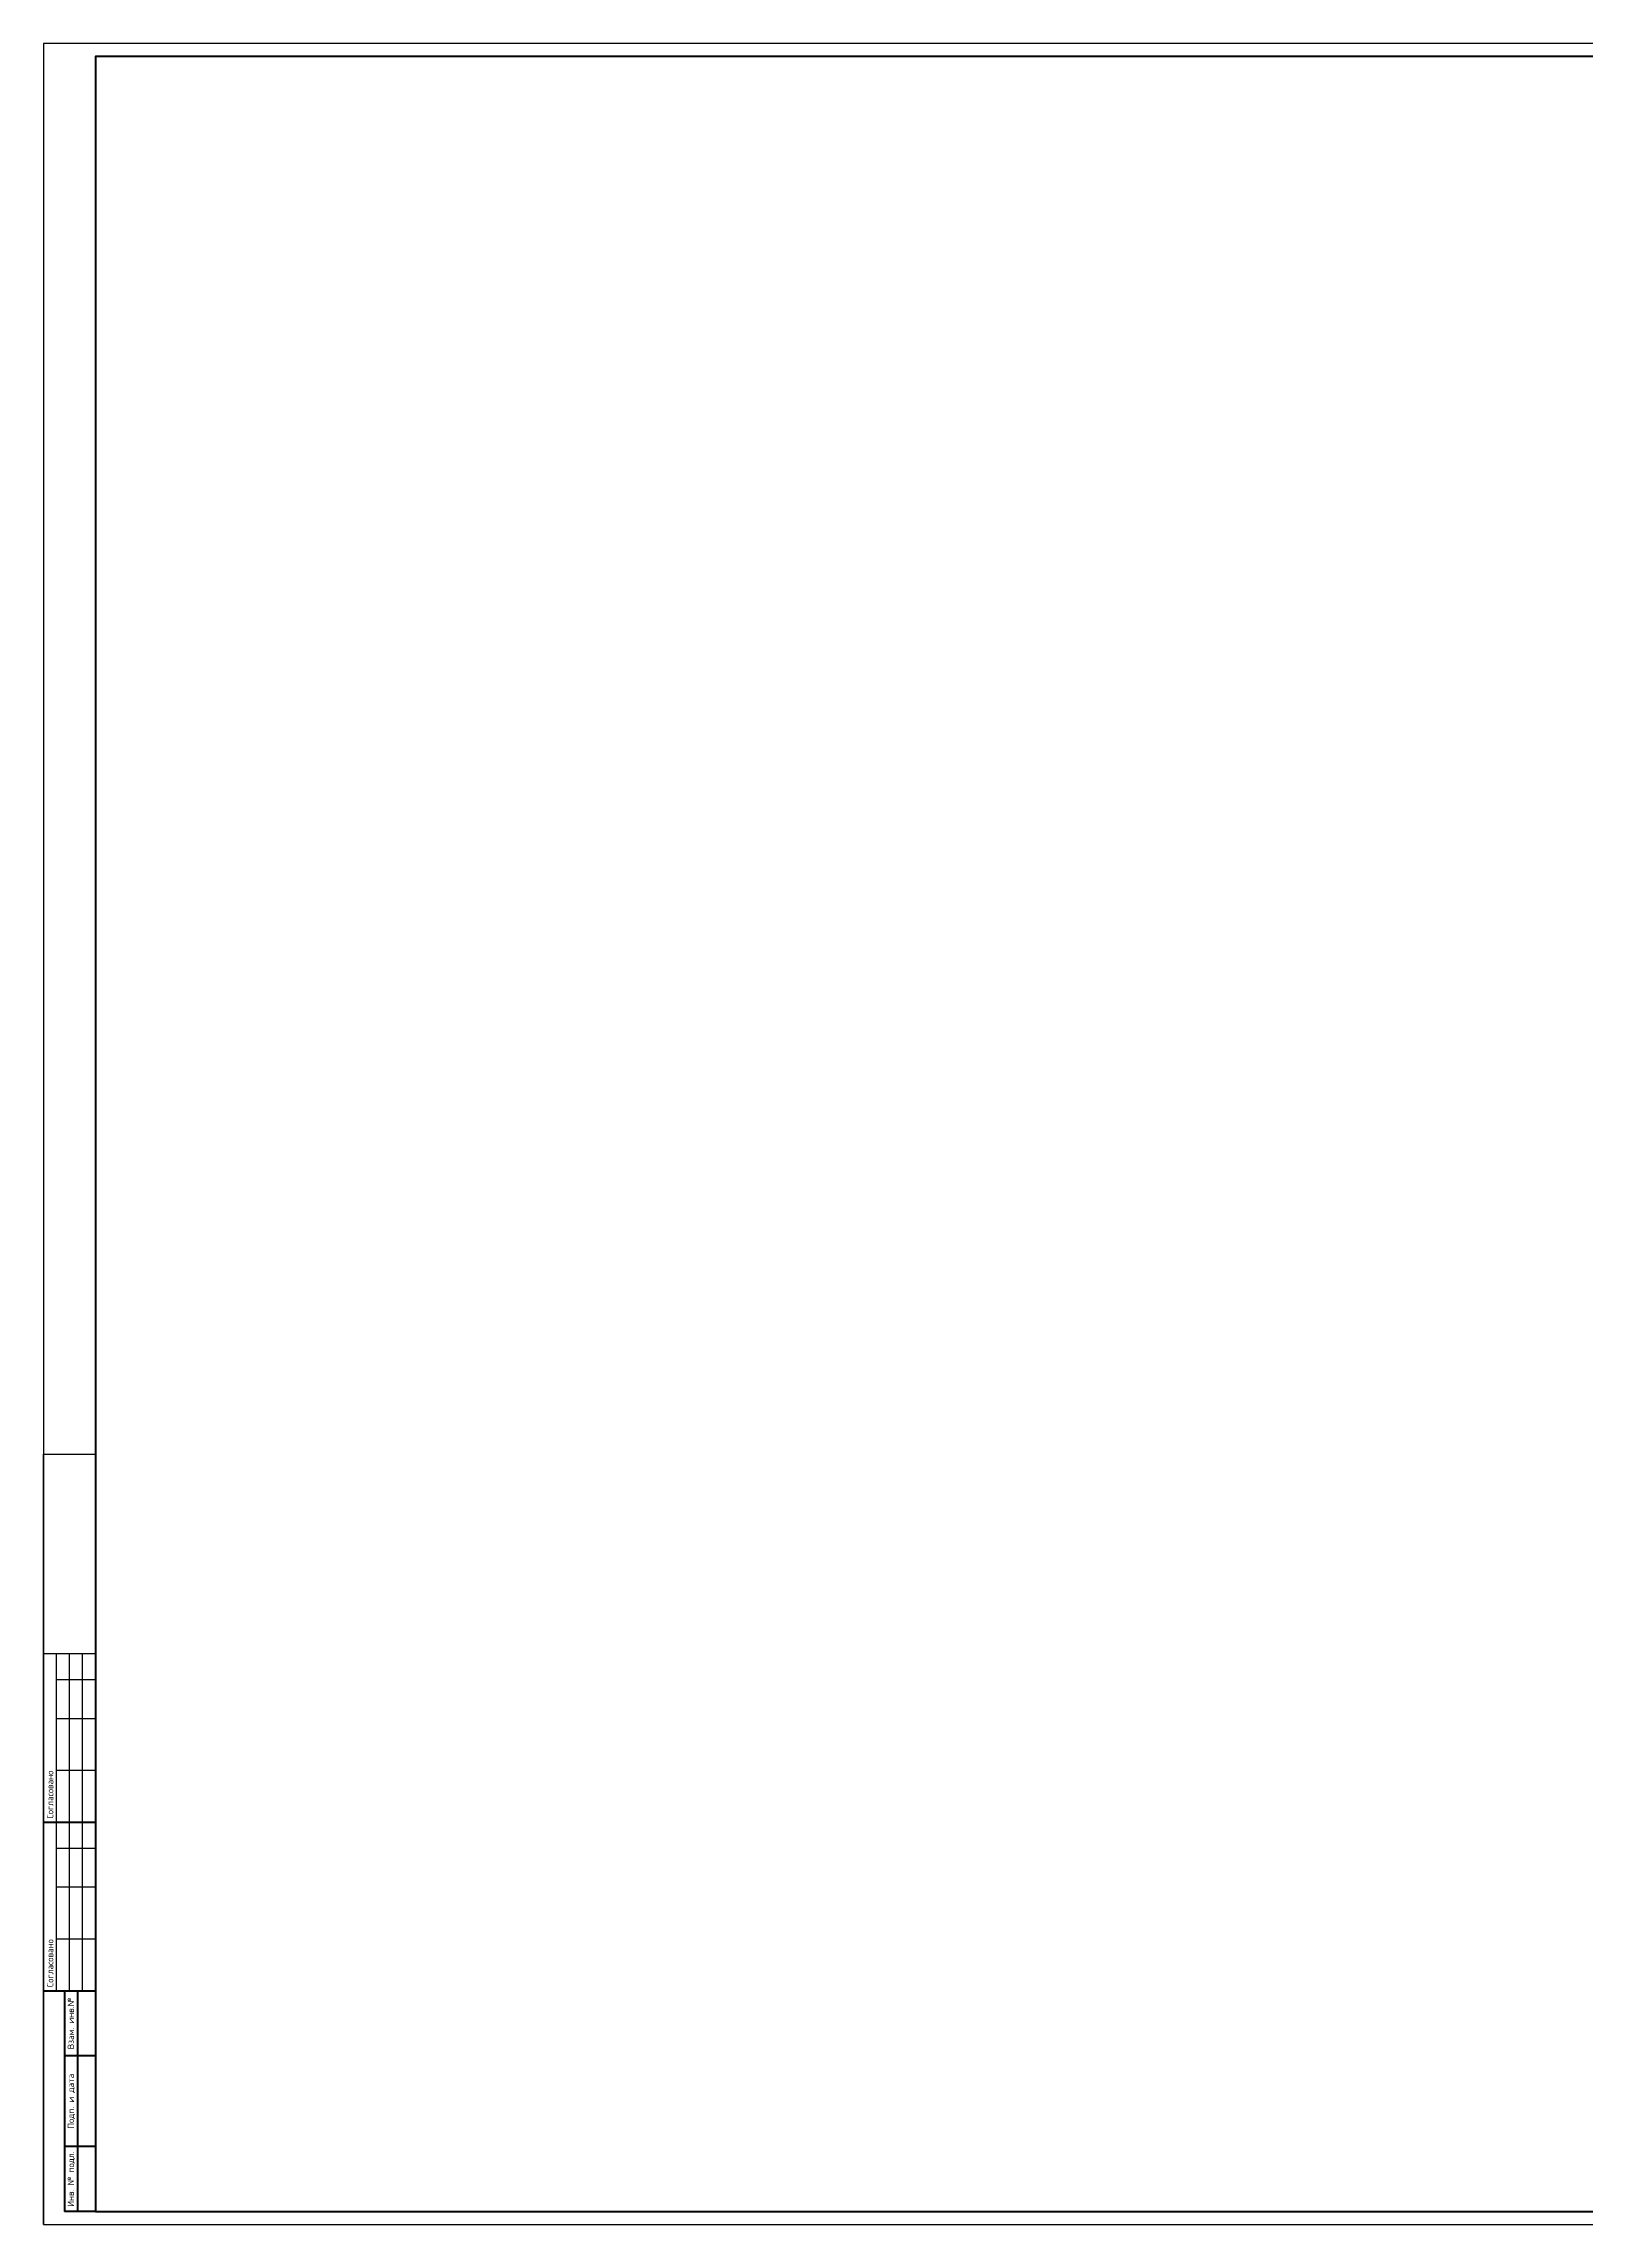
# Paper-space layout 'A0' of a CAD drawing. Header units: millimetres. Extents: x 1 to 1190, y 1 to 842.
# Drawn here: x 1 to 596, y 1 to 842 of the extents above; entities that cross this region are included whole.
import ezdxf
from ezdxf.enums import TextEntityAlignment as Align

# ---------------------------------------------------------------- set-up
doc = ezdxf.new("R2010")
doc.units = ezdxf.units.MM
doc.layers.add('FORMAT', color=7, linetype='Continuous')
doc.styles.add('ISOSPEUR', font='isocpeur.ttf')

# ---------------------------------------------------------------- blocks, each defined once
blk = doc.blocks.new('СОГЛАСОВАНИЕ')
at = {"layer": 'FORMAT', "linetype": 'Continuous', "lineweight": 25}
for p, q in [((0, 65), (-20, 65)), ((-15, 0), (-15, 65)), ((-10, 0), (-10, 65)), ((-5, 0), (-5, 65)), ((0, 55), (-15, 55)), ((0, 40), (-15, 40)), ((0, 20), (-15, 20))]:
    blk.add_line(p, q, dxfattribs=at)
at = {"layer": 'FORMAT', "linetype": 'Continuous', "lineweight": 60}
blk.add_line((0, 0), (-20, 0), dxfattribs=at)
at = {"layer": 'FORMAT', "linetype": 'Continuous', "style": 'ISOSPEUR'}
blk.add_text('Согласовано', height=2.5, rotation=90, dxfattribs=at).set_placement((-17.5, 1.5), align=Align.MIDDLE_LEFT)

psp = doc.layouts.new('A0')

# ---------------------------------------------------------------- linework, layer by layer
at = {"layer": 'FORMAT', "linetype": 'Continuous', "lineweight": 60}
for p, q in [((9, 91), (9, 6)), ((21, 91), (9, 91)), ((14, 91), (14, 6)), ((21, 66), (9, 66)), ((21, 31), (9, 31)), ((21, 6), (9, 6))]:
    psp.add_line(p, q, dxfattribs=at)
at = {"layer": 'FORMAT', "linetype": 'Continuous', "lineweight": 25}
psp.add_lwpolyline([(1, 1), (1190, 1), (1190, 842), (1, 842)], close=True, dxfattribs=at)
at = {"layer": 'FORMAT', "linetype": 'Continuous', "lineweight": 60}
psp.add_lwpolyline([(21, 6), (1185, 6), (1185, 837), (21, 837)], close=True, dxfattribs=at)
at = {"layer": 'FORMAT', "ltscale": 100}
psp.add_lwpolyline([(1, 1), (1, 298), (21, 298)], dxfattribs=at)

# ---------------------------------------------------------------- block references
at = {"layer": 'FORMAT', "linetype": 'Continuous'}
for p in [(21, 156), (21, 91)]:
    psp.add_blockref('СОГЛАСОВАНИЕ', p, dxfattribs=at)

# ---------------------------------------------------------------- texts
at = {"layer": 'FORMAT', "linetype": 'Continuous', "style": 'ISOSPEUR'}
for s, p in [('Взам. инв.№', (11.5, 78.5)), ('Подп. и дата', (11.5, 48.5)), ('Инв. № подл.', (11.5, 18.5))]:
    psp.add_text(s, height=2.5, rotation=90, dxfattribs=at).set_placement(p, align=Align.MIDDLE_CENTER)

doc.saveas('drawing.dxf')
